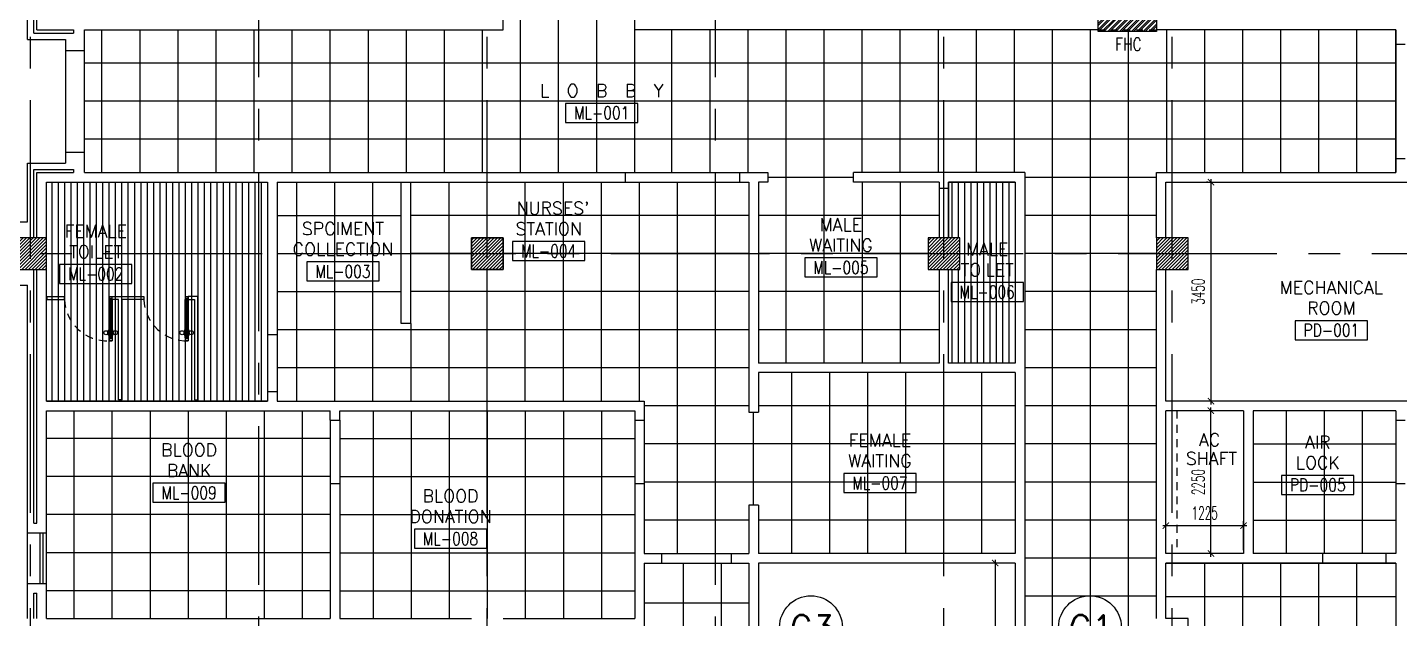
# Model space of a CAD drawing. Extents: x 417820 to 418166, y 43448 to 43632.
# Drawn here: x 417831.41 to 417853.04, y 43498.34 to 43507.66 of the extents above; entities that cross this region are included whole.
import ezdxf
from ezdxf.enums import TextEntityAlignment as Align

# ---------------------------------------------------------------- set-up
doc = ezdxf.new("R2010")
doc.units = 0
doc.header["$MEASUREMENT"] = 0
doc.header["$PDMODE"] = 3
doc.header["$PDSIZE"] = 0.1
for name, pattern in [('CENTERX2', [4, 2.5, -0.5, 0.5, -0.5]), ('HIDDEN', [0.375, 0.25, -0.125]), ('HIDDEN2', [0.1875, 0.125, -0.0625])]:
    doc.linetypes.add(name, pattern=pattern)
doc.layers.get('0').update_dxf_attribs({"linetype": 'CONTINUOUS'})
doc.layers.get('DEFPOINTS').update_dxf_attribs({"linetype": 'CONTINUOUS'})
for name, color, linetype in [('AXES', 11, 'CENTERX2'), ('CEILING', 4, 'CONTINUOUS'), ('ceiling-marker', 6, 'CONTINUOUS'), ('COL', 2, 'CONTINUOUS'), ('DIM', 4, 'CONTINUOUS'), ('DOOR', 11, 'CONTINUOUS'), ('FHC', 2, 'CONTINUOUS'), ('HAT', 8, 'CONTINUOUS'), ('INSUL', 7, 'CONTINUOUS'), ('PART', 9, 'CONTINUOUS'), ('RM-BOX', 11, 'CONTINUOUS'), ('RM-NAME', 11, 'CONTINUOUS'), ('RM-NO', 11, 'CONTINUOUS'), ('SHAFT', 7, 'CONTINUOUS'), ('TXT', 2, 'CONTINUOUS'), ('WALL', 2, 'CONTINUOUS'), ('WIN', 5, 'CONTINUOUS')]:
    doc.layers.add(name, color=color, linetype=linetype)
doc.styles.add('ROMANS', font='ROMANS.shx', dxfattribs={"width": 0.6})
doc.dimstyles.new('STANDARD in', dxfattribs={"dimtxt": 0.2, "dimasz": 0.1, "dimexe": 0.07, "dimexo": 0.05, "dimgap": 0.1, "dimtad": 1, "dimdec": 0, "dimlfac": 1000, "dimzin": 0, "dimdsep": 46, "dimtxsty": 'ROMANS', "dimblk": 'ARCHTICK', "dimcen": 0.05, "dimdle": 0.05, "dimclrd": 4, "dimclre": 4, "dimclrt": 2, "dimadec": 0, "dimazin": 0, "dimtfac": 1, "dimtdec": 0, "dimtmove": 2, "dimatfit": 3, "dimldrblk": 'ARCHTICK', "dimfxl": 0, "dimtolj": 1, "dimtzin": 0, "dimarcsym": 0})

# ---------------------------------------------------------------- blocks, each defined once
blk = doc.blocks.new('RM1')
at = {"layer": 'RM-BOX'}
blk.add_lwpolyline([(570, -200), (-570, -200), (-570, -500), (570, -500)], close=True, dxfattribs=at)
at = {"layer": 'RM-NAME', "style": 'ROMANS'}
for tag, p in [('ROOMNAME1', (0, 324)), ('ROOMNAME2', (0, 0))]:
    blk.add_attdef(tag, text='', height=200, dxfattribs=at).set_placement(p, align=Align.MIDDLE)
at = {"layer": 'RM-NO', "style": 'ROMANS', "width": 0.8}
blk.add_attdef('ROOMNO', text='', height=200, dxfattribs=at).set_placement((0, -350), align=Align.MIDDLE)
blk = doc.blocks.new('*X80')
at = {"color": 0}
for p, q in [((24139, 47951), (24589, 48401)), ((24139, 48004), (24536, 48401)), ((24139, 48057), (24483, 48401)), ((24139, 48110), (24430, 48401)), ((24139, 48163), (24377, 48401)), ((24139, 48216), (24324, 48401)), ((24139, 48269), (24271, 48401)), ((24139, 48322), (24218, 48401)), ((24139, 48375), (24165, 48401)), ((24142, 47901), (24639, 48398)), ((24195, 47901), (24639, 48345)), ((24248, 47901), (24639, 48292)), ((24301, 47901), (24639, 48239)), ((24354, 47901), (24639, 48186)), ((24407, 47901), (24639, 48133)), ((24460, 47901), (24639, 48080)), ((24513, 47901), (24639, 48027)), ((24566, 47901), (24639, 47974)), ((24620, 47901), (24639, 47921))]:
    blk.add_line(p, q, dxfattribs=at)
blk = doc.blocks.new('COL50')
at = {"layer": 'COL'}
blk.add_lwpolyline([(-250, 250), (-250, -250), (250, -250), (250, 250)], close=True, dxfattribs=at)
blk = doc.blocks.new('*X81')
at = {"color": 0}
for p, q in [((31339, 47939), (31802, 48401)), ((31339, 47992), (31749, 48401)), ((31339, 48045), (31696, 48401)), ((31339, 48098), (31643, 48401)), ((31339, 48151), (31590, 48401)), ((31339, 48204), (31537, 48401)), ((31339, 48257), (31483, 48401)), ((31339, 48310), (31430, 48401)), ((31339, 48363), (31377, 48401)), ((31355, 47901), (31839, 48386)), ((31408, 47901), (31839, 48332)), ((31461, 47901), (31839, 48279)), ((31514, 47901), (31839, 48226)), ((31567, 47901), (31839, 48173)), ((31620, 47901), (31839, 48120)), ((31673, 47901), (31839, 48067)), ((31726, 47901), (31839, 48014)), ((31779, 47901), (31839, 47961)), ((31832, 47901), (31839, 47908))]:
    blk.add_line(p, q, dxfattribs=at)
blk = doc.blocks.new('*X96')
at = {"color": 0}
for p, q in [((38539, 47926), (39014, 48401)), ((38539, 47979), (38961, 48401)), ((38539, 48032), (38908, 48401)), ((38539, 48085), (38855, 48401)), ((38539, 48138), (38802, 48401)), ((38539, 48191), (38749, 48401)), ((38539, 48244), (38696, 48401)), ((38539, 48297), (38643, 48401)), ((38539, 48350), (38590, 48401)), ((38567, 47901), (39039, 48373)), ((38620, 47901), (39039, 48320)), ((38673, 47901), (39039, 48267)), ((38726, 47901), (39039, 48214)), ((38779, 47901), (39039, 48161)), ((38832, 47901), (39039, 48108)), ((38885, 47901), (39039, 48055)), ((38938, 47901), (39039, 48002)), ((38991, 47901), (39039, 47949))]:
    blk.add_line(p, q, dxfattribs=at)
blk = doc.blocks.new('*X95')
at = {"color": 0}
for p, q in [((42139, 47920), (42620, 48401)), ((42139, 47973), (42567, 48401)), ((42139, 48026), (42514, 48401)), ((42139, 48079), (42461, 48401)), ((42139, 48132), (42408, 48401)), ((42139, 48185), (42355, 48401)), ((42139, 48238), (42302, 48401)), ((42139, 48291), (42249, 48401)), ((42139, 48344), (42196, 48401)), ((42139, 48397), (42143, 48401)), ((42173, 47901), (42639, 48367)), ((42226, 47901), (42639, 48314)), ((42280, 47901), (42639, 48261)), ((42333, 47901), (42639, 48208)), ((42386, 47901), (42639, 48155)), ((42439, 47901), (42639, 48102)), ((42492, 47901), (42639, 48049)), ((42545, 47901), (42639, 47996)), ((42598, 47901), (42639, 47943))]:
    blk.add_line(p, q, dxfattribs=at)
blk = doc.blocks.new('_ARCHTICK')
at = {"color": 0, "linetype": 'ByBlock', "const_width": 0.15}
blk.add_lwpolyline([(-0.5, -0.5), (0.5, 0.5)], dxfattribs=at)
blk = doc.blocks.new('*D154')
at = {"layer": 'DEFPOINTS', "color": 0}
for p in [(417846.696, 43499.219), (417846.667, 43494.474), (417846.696, 43494.474)]:
    blk.add_point(p, dxfattribs=at)
at = {"layer": 'DIM', "color": 4, "lineweight": -2}
for p, q in [((417846.646, 43499.219), (417846.597, 43499.219)), ((417846.667, 43499.269), (417846.667, 43494.424)), ((417846.646, 43494.474), (417846.597, 43494.474))]:
    blk.add_line(p, q, dxfattribs=at)
at = {"layer": 'DIM', "color": 4, "lineweight": -2, "xscale": 0.1, "yscale": 0.1, "zscale": 0.1}
for p, rotation in [((417846.667, 43499.219), 90), ((417846.667, 43494.474), 270)]:
    blk.add_blockref('_ARCHTICK', p, dxfattribs=dict(at, rotation=rotation))
at = {"layer": 'DIM', "color": 2, "insert": (417846.467, 43496.847), "char_height": 0.2, "attachment_point": 5, "rotation": 90, "style": 'ROMANS'}
blk.add_mtext('\\A1;4745', dxfattribs=at)
blk = doc.blocks.new('*D155')
at = {"layer": 'DEFPOINTS', "color": 0}
for p in [(417850.067, 43505.219), (417850.067, 43501.769), (417850.067, 43501.769)]:
    blk.add_point(p, dxfattribs=at)
at = {"layer": 'DIM', "color": 4, "lineweight": -2}
for p, q in [((417850.017, 43505.219), (417849.997, 43505.219)), ((417850.067, 43505.269), (417850.067, 43501.719)), ((417850.017, 43501.769), (417849.997, 43501.769))]:
    blk.add_line(p, q, dxfattribs=at)
at = {"layer": 'DIM', "color": 4, "lineweight": -2, "xscale": 0.1, "yscale": 0.1, "zscale": 0.1}
for p, rotation in [((417850.067, 43505.219), 90), ((417850.067, 43501.769), 270)]:
    blk.add_blockref('_ARCHTICK', p, dxfattribs=dict(at, rotation=rotation))
at = {"layer": 'DIM', "color": 2, "insert": (417849.867, 43503.494), "char_height": 0.2, "attachment_point": 5, "rotation": 90, "style": 'ROMANS'}
blk.add_mtext('\\A1;3450', dxfattribs=at)
blk = doc.blocks.new('*D156')
at = {"layer": 'DEFPOINTS', "color": 0}
for p in [(417849.357, 43499.807), (417849.357, 43499.369), (417850.582, 43499.369)]:
    blk.add_point(p, dxfattribs=at)
at = {"layer": 'DIM', "color": 4, "lineweight": -2}
for p, q in [((417850.632, 43499.807), (417849.307, 43499.807)), ((417849.357, 43499.419), (417849.357, 43499.877)), ((417850.582, 43499.419), (417850.582, 43499.877))]:
    blk.add_line(p, q, dxfattribs=at)
at = {"layer": 'DIM', "color": 4, "lineweight": -2, "xscale": 0.1, "yscale": 0.1, "zscale": 0.1, "rotation": 180}
blk.add_blockref('_ARCHTICK', (417849.357, 43499.807), dxfattribs=at)
at = {"layer": 'DIM', "color": 4, "lineweight": -2, "xscale": 0.1, "yscale": 0.1, "zscale": 0.1}
blk.add_blockref('_ARCHTICK', (417850.582, 43499.807), dxfattribs=at)
at = {"layer": 'DIM', "color": 2, "insert": (417849.969, 43500.007), "char_height": 0.2, "attachment_point": 5, "style": 'ROMANS'}
blk.add_mtext('\\A1;1225', dxfattribs=at)
blk = doc.blocks.new('*D157')
at = {"layer": 'DEFPOINTS', "color": 0}
for p in [(417850.067, 43501.619), (417850.246, 43501.619), (417850.246, 43499.369)]:
    blk.add_point(p, dxfattribs=at)
at = {"layer": 'DIM', "color": 4, "lineweight": -2}
for p, q in [((417850.196, 43501.619), (417849.997, 43501.619)), ((417850.067, 43499.319), (417850.067, 43501.669)), ((417850.196, 43499.369), (417849.997, 43499.369))]:
    blk.add_line(p, q, dxfattribs=at)
at = {"layer": 'DIM', "color": 4, "lineweight": -2, "xscale": 0.1, "yscale": 0.1, "zscale": 0.1}
for p, rotation in [((417850.067, 43501.619), 90), ((417850.067, 43499.369), 270)]:
    blk.add_blockref('_ARCHTICK', p, dxfattribs=dict(at, rotation=rotation))
at = {"layer": 'DIM', "color": 2, "insert": (417849.867, 43500.494), "char_height": 0.2, "attachment_point": 5, "rotation": 90, "style": 'ROMANS'}
blk.add_mtext('\\A1;2250', dxfattribs=at)

msp = doc.modelspace()

# ---------------------------------------------------------------- hatches: boundary and pattern name
at = {"layer": 'FHC', "linetype": 'ByBlock', "ltscale": 0.3}
h = msp.add_hatch(dxfattribs=at)
h.set_pattern_fill('ANSI32', color=11, scale=175, style=0)
h.set_pattern_definition([(44.999998, (417616.090424, 43476.54332), (-0.046403885, 0.046403882), []), (44.999998, (417616.12136, 43476.54332), (-0.046403885, 0.046403882), [])])
h.paths.add_polyline_path([(417849.2066, 43507.5943), (417849.2066, 43507.7843), (417848.2866, 43507.7843), (417848.2866, 43507.5943)])
h.paths.add_polyline_path([(417848.074, 43507.1732), (417848.074, 43507.594), (417848.3365, 43507.594), (417848.3365, 43507.1732)], flags=9)

# ---------------------------------------------------------------- linework, layer by layer
at = {"layer": 'AXES'}
for p, q in [((417831.4566, 43460.01), (417831.4566, 43538.4875)), ((417838.6566, 43460.01), (417838.6566, 43538.4875)), ((417845.8566, 43460.01), (417845.8566, 43538.4875)), ((417849.4566, 43460.01), (417849.4566, 43538.4875)), ((417835.0566, 43466.8743), (417835.0566, 43525.6943)), ((417842.2566, 43466.8743), (417842.2566, 43525.6943)), ((417820.6052, 43504.0943), (417889.6966, 43504.0943))]:
    msp.add_line(p, q, dxfattribs=at)
at = {"layer": 'CEILING'}
for p, q in [((417839.1816, 43505.3693), (417839.1816, 43508.4327)), ((417839.7816, 43505.3693), (417839.7816, 43508.4327)), ((417840.3816, 43505.3693), (417840.3816, 43508.4327)), ((417832.5816, 43505.3693), (417832.5816, 43507.6193)), ((417833.1816, 43505.3693), (417833.1816, 43507.6193)), ((417833.7816, 43505.3693), (417833.7816, 43507.6193)), ((417834.3816, 43505.3693), (417834.3816, 43507.6193)), ((417834.9816, 43505.3693), (417834.9816, 43507.6193)), ((417835.5816, 43505.3693), (417835.5816, 43507.6193)), ((417836.1816, 43505.3693), (417836.1816, 43507.6193)), ((417836.7816, 43505.3693), (417836.7816, 43507.6193)), ((417837.3816, 43505.3693), (417837.3816, 43507.6193)), ((417837.9816, 43505.3693), (417837.9816, 43507.6193)), ((417838.5816, 43505.3693), (417838.5816, 43507.6193)), ((417840.9816, 43505.3693), (417840.9816, 43507.6193)), ((417841.5691, 43505.3693), (417841.5691, 43507.6193)), ((417842.1691, 43505.3693), (417842.1691, 43507.6193)), ((417842.7691, 43505.3693), (417842.7691, 43507.6193)), ((417843.3691, 43502.3693), (417843.3691, 43507.6193)), ((417843.9691, 43502.3693), (417843.9691, 43507.6193)), ((417844.5691, 43505.3693), (417844.5691, 43507.6193)), ((417845.1691, 43505.3693), (417845.1691, 43507.6193)), ((417845.7691, 43505.3693), (417845.7691, 43507.6193)), ((417846.3691, 43505.3693), (417846.3691, 43507.6193)), ((417846.9691, 43505.3693), (417846.9691, 43507.6193)), ((417847.5691, 43488.7243), (417847.5691, 43507.6193)), ((417848.1691, 43488.7243), (417848.1691, 43507.6193)), ((417848.7691, 43488.7243), (417848.7691, 43507.6193)), ((417849.3691, 43505.3693), (417849.3691, 43507.6193)), ((417849.9691, 43505.3693), (417849.9691, 43507.6193)), ((417850.5691, 43505.3693), (417850.5691, 43507.6193)), ((417851.1691, 43505.3693), (417851.1691, 43507.6193)), ((417851.7691, 43505.3693), (417851.7691, 43507.6193)), ((417852.3691, 43505.3693), (417852.3691, 43507.6193)), ((417852.9816, 43507.6193), (417852.9816, 43505.3693)), ((417852.9816, 43507.0943), (417832.3066, 43507.0943)), ((417852.9816, 43506.4943), (417832.3066, 43506.4943)), ((417852.9816, 43505.8943), (417832.3066, 43505.8943)), ((417831.7917, 43505.2193), (417831.7917, 43501.7693)), ((417831.8917, 43505.2193), (417831.8917, 43501.7693)), ((417831.9917, 43505.2193), (417831.9917, 43501.7693)), ((417832.0917, 43505.2193), (417832.0917, 43501.7693)), ((417832.1917, 43505.2193), (417832.1917, 43501.7693)), ((417832.2917, 43505.2193), (417832.2917, 43501.7693)), ((417832.3917, 43505.2193), (417832.3917, 43501.7693)), ((417832.4917, 43505.2193), (417832.4917, 43501.7693)), ((417832.5917, 43505.2193), (417832.5917, 43501.7693)), ((417832.6917, 43505.2193), (417832.6917, 43501.7693)), ((417832.7917, 43505.2193), (417832.7917, 43501.7693)), ((417832.8917, 43505.2193), (417832.8917, 43501.7693)), ((417832.9917, 43505.2193), (417832.9917, 43501.7693)), ((417833.0917, 43505.2193), (417833.0917, 43501.7693)), ((417833.1917, 43505.2193), (417833.1917, 43501.7693)), ((417833.2917, 43505.2193), (417833.2917, 43501.7693)), ((417833.3917, 43505.2193), (417833.3917, 43501.7693)), ((417833.4917, 43505.2193), (417833.4917, 43501.7693)), ((417833.5917, 43505.2193), (417833.5917, 43501.7693)), ((417833.6917, 43505.2193), (417833.6917, 43501.7693)), ((417833.7917, 43505.2193), (417833.7917, 43501.7693)), ((417833.8917, 43505.2193), (417833.8917, 43501.7693)), ((417833.9917, 43505.2193), (417833.9917, 43501.7693)), ((417834.0917, 43505.2193), (417834.0917, 43501.7693)), ((417834.1917, 43505.2193), (417834.1917, 43501.7693)), ((417834.2917, 43505.2193), (417834.2917, 43501.7693)), ((417834.3917, 43505.2193), (417834.3917, 43501.7693)), ((417834.4917, 43505.2193), (417834.4917, 43501.7693)), ((417834.5917, 43505.2193), (417834.5917, 43501.7693)), ((417834.6917, 43505.2193), (417834.6917, 43501.7693)), ((417834.7917, 43505.2193), (417834.7917, 43501.7693)), ((417834.8917, 43505.2193), (417834.8917, 43501.7693)), ((417834.9917, 43505.2193), (417834.9917, 43501.7693)), ((417835.0917, 43505.2193), (417835.0917, 43501.7693)), ((417835.6491, 43505.2193), (417835.6491, 43501.7693)), ((417836.2491, 43505.2193), (417836.2491, 43501.7693)), ((417836.8491, 43505.2193), (417836.8491, 43501.7693)), ((417838.0566, 43501.7693), (417838.0566, 43505.2193)), ((417838.6566, 43504.3443), (417838.6566, 43505.2193)), ((417839.2566, 43501.7693), (417839.2566, 43505.2193)), ((417839.8566, 43501.7693), (417839.8566, 43505.2193)), ((417840.4566, 43501.7693), (417840.4566, 43505.2193)), ((417841.0566, 43501.7693), (417841.0566, 43505.2193)), ((417841.6566, 43499.3693), (417841.6566, 43505.2193)), ((417842.2566, 43499.3693), (417842.2566, 43505.2193)), ((417844.4321, 43505.2943), (417843.0816, 43505.2943)), ((417844.5691, 43505.2193), (417844.5691, 43502.3693)), ((417845.1691, 43505.2193), (417845.1691, 43502.3693)), ((417845.9816, 43505.2193), (417845.9816, 43504.3443)), ((417846.0816, 43505.2193), (417846.0816, 43504.3443)), ((417846.1816, 43505.2193), (417846.1816, 43502.3693)), ((417846.1816, 43505.2193), (417846.1816, 43502.3693)), ((417846.2816, 43505.2193), (417846.2816, 43502.3693)), ((417846.3816, 43505.2193), (417846.3816, 43502.3693)), ((417846.4816, 43505.2193), (417846.4816, 43502.3693)), ((417846.5816, 43505.2193), (417846.5816, 43502.3693)), ((417846.6816, 43505.2193), (417846.6816, 43502.3693)), ((417846.7816, 43505.2193), (417846.7816, 43502.3693)), ((417846.8816, 43505.2193), (417846.8816, 43502.3693)), ((417849.2066, 43505.2943), (417847.1316, 43505.2943)), ((417835.3417, 43504.6943), (417837.2991, 43504.6943)), ((417842.7816, 43504.6943), (417837.4491, 43504.6943)), ((417845.7816, 43504.6943), (417842.9316, 43504.6943)), ((417849.2066, 43504.6943), (417847.1316, 43504.6943)), ((417835.3417, 43504.0943), (417837.2991, 43504.0943)), ((417838.4066, 43504.0943), (417837.4491, 43504.0943)), ((417842.7816, 43504.0943), (417838.9066, 43504.0943)), ((417845.6066, 43504.0943), (417842.9316, 43504.0943)), ((417849.2066, 43504.0943), (417847.1316, 43504.0943)), ((417838.6566, 43501.7693), (417838.6566, 43503.8443)), ((417845.9816, 43503.8443), (417845.9816, 43502.3693)), ((417846.0816, 43503.8443), (417846.0816, 43502.3693)), ((417835.3417, 43503.4943), (417837.2991, 43503.4943)), ((417842.7816, 43503.4943), (417837.4491, 43503.4943)), ((417845.7816, 43503.4943), (417842.9316, 43503.4943)), ((417849.2066, 43503.4943), (417847.1316, 43503.4943)), ((417842.7816, 43502.8943), (417835.3417, 43502.8943)), ((417837.4491, 43502.9943), (417837.4491, 43501.7693)), ((417845.7816, 43502.8943), (417842.9316, 43502.8943)), ((417849.2066, 43502.8943), (417847.1316, 43502.8943)), ((417842.7816, 43502.2943), (417835.3417, 43502.2943)), ((417843.4566, 43499.3693), (417843.4566, 43502.2193)), ((417844.0566, 43499.3693), (417844.0566, 43502.2193)), ((417844.6566, 43499.3693), (417844.6566, 43502.2193)), ((417845.2566, 43499.3693), (417845.2566, 43502.2193)), ((417845.8566, 43499.3693), (417845.8566, 43502.2193)), ((417846.4566, 43499.3693), (417846.4566, 43502.2193)), ((417849.2066, 43502.2943), (417847.1316, 43502.2943)), ((417832.1441, 43498.3443), (417832.1441, 43501.6193)), ((417832.7441, 43498.3443), (417832.7441, 43501.6193)), ((417833.3441, 43498.3443), (417833.3441, 43501.6193)), ((417833.9441, 43498.3443), (417833.9441, 43501.6193)), ((417834.5441, 43498.3443), (417834.5441, 43501.6193)), ((417835.1441, 43498.3443), (417835.1441, 43501.6193)), ((417835.7441, 43498.3443), (417835.7441, 43501.6193)), ((417836.8566, 43501.6193), (417836.8566, 43498.3443)), ((417837.4566, 43501.6193), (417837.4566, 43498.3443)), ((417838.0566, 43501.6193), (417838.0566, 43498.3443)), ((417838.6566, 43501.6193), (417838.6566, 43498.3443)), ((417839.2566, 43501.6193), (417839.2566, 43498.3443)), ((417839.8566, 43501.6193), (417839.8566, 43498.3443)), ((417840.4566, 43501.6193), (417840.4566, 43498.3443)), ((417842.7816, 43501.6943), (417841.1316, 43501.6943)), ((417842.7816, 43501.6943), (417841.1316, 43501.6943)), ((417842.8566, 43500.1306), (417842.8566, 43501.5975)), ((417846.9816, 43501.6943), (417842.9316, 43501.6943)), ((417849.2066, 43501.6943), (417847.1316, 43501.6943)), ((417851.2566, 43499.3693), (417851.2566, 43501.6193)), ((417851.8566, 43499.3693), (417851.8566, 43501.6193)), ((417852.4566, 43499.3693), (417852.4566, 43501.6193)), ((417836.1816, 43501.1818), (417831.7066, 43501.1818)), ((417836.3316, 43501.1818), (417840.9816, 43501.1818)), ((417846.9816, 43501.0943), (417841.1316, 43501.0943)), ((417849.2066, 43501.0943), (417847.1316, 43501.0943)), ((417850.7316, 43501.0943), (417852.9816, 43501.0943)), ((417836.1816, 43500.5818), (417831.7066, 43500.5818)), ((417836.3316, 43500.5818), (417840.9816, 43500.5818)), ((417846.9816, 43500.4943), (417841.1316, 43500.4943)), ((417849.2066, 43500.4943), (417847.1316, 43500.4943)), ((417850.7316, 43500.4943), (417852.9816, 43500.4943)), ((417836.1816, 43499.9818), (417831.7066, 43499.9818)), ((417836.3316, 43499.9818), (417840.9816, 43499.9818)), ((417842.7816, 43499.8943), (417841.1316, 43499.8943)), ((417846.9816, 43499.8943), (417842.9316, 43499.8943)), ((417849.2066, 43499.8943), (417847.1316, 43499.8943)), ((417850.7316, 43499.8943), (417852.9816, 43499.8943)), ((417836.1816, 43499.3818), (417831.7066, 43499.3818)), ((417836.3316, 43499.3818), (417840.9816, 43499.3818)), ((417841.7441, 43499.2193), (417841.7441, 43484.9493)), ((417842.3441, 43499.2193), (417842.3441, 43484.9493)), ((417849.2066, 43499.2943), (417847.1316, 43499.2943)), ((417849.9691, 43495.7493), (417849.9691, 43499.2193)), ((417850.5691, 43495.7493), (417850.5691, 43499.2193)), ((417851.1691, 43495.7493), (417851.1691, 43499.2193)), ((417851.7691, 43495.7493), (417851.7691, 43499.2193)), ((417852.3691, 43495.7493), (417852.3691, 43499.2193)), ((417836.1816, 43498.7818), (417831.7066, 43498.7818)), ((417836.3316, 43498.7818), (417840.9816, 43498.7818)), ((417842.7816, 43498.5868), (417841.1316, 43498.5868)), ((417849.2066, 43498.6943), (417847.1316, 43498.6943)), ((417852.9816, 43498.6843), (417849.3566, 43498.6843))]:
    msp.add_line(p, q, dxfattribs=at)
for points in [[(417831.7066, 43505.2193), (417835.1917, 43505.2193), (417835.1917, 43501.7693), (417831.7066, 43501.7693)], [(417845.9316, 43505.2193), (417846.9816, 43505.2193), (417846.9816, 43502.3693), (417845.9316, 43502.3693), (417845.9316, 43503.8443), (417846.1066, 43503.8443), (417846.1066, 43504.3443), (417845.9316, 43504.3443)], [(417838.4066, 43504.3443), (417838.9066, 43504.3443), (417838.9066, 43503.8443), (417838.4066, 43503.8443)], [(417849.3566, 43499.2193), (417852.9816, 43499.2193), (417852.9816, 43495.7493), (417849.3566, 43495.7493), (417849.3566, 43497.8443), (417849.7066, 43497.8443), (417849.7066, 43498.3443), (417849.3566, 43498.3443)]]:
    msp.add_lwpolyline(points, close=True, dxfattribs=at)
at = {"layer": 'ceiling-marker', "color": 2}
for centre in [(417843.7604, 43498.2073), (417848.1592, 43498.2073)]:
    msp.add_circle(centre, 0.4949, dxfattribs=at)
at = {"layer": 'DOOR', "linetype": 'ByBlock'}
for p, q in [((417832.6923, 43503.4193), (417832.6923, 43503.3693)), ((417832.6923, 43503.4193), (417832.7423, 43503.4193)), ((417832.6923, 43502.7693), (417832.6923, 43503.3693)), ((417832.6923, 43503.3693), (417832.7093, 43503.3693)), ((417832.7093, 43503.3693), (417832.7093, 43503.3893)), ((417832.7093, 43503.3893), (417832.7253, 43503.3893)), ((417832.7093, 43503.3693), (417832.7093, 43502.7693)), ((417832.7253, 43503.3893), (417832.7253, 43503.3693)), ((417832.7253, 43503.3693), (417832.7253, 43502.7693)), ((417832.7253, 43503.3693), (417832.7423, 43503.3693)), ((417832.7423, 43503.3693), (417832.7423, 43502.7693)), ((417833.8923, 43503.4193), (417833.8923, 43503.3693)), ((417833.8923, 43503.4193), (417833.9423, 43503.4193)), ((417833.8923, 43502.7693), (417833.8923, 43503.3693)), ((417833.8923, 43503.3693), (417833.9093, 43503.3693)), ((417833.9093, 43503.3693), (417833.9093, 43503.3893)), ((417833.9093, 43503.3893), (417833.9253, 43503.3893)), ((417833.9093, 43503.3693), (417833.9093, 43502.7693)), ((417833.9253, 43503.3893), (417833.9253, 43503.3693)), ((417833.9253, 43503.3693), (417833.9253, 43502.7693)), ((417833.9253, 43503.3693), (417833.9423, 43503.3693)), ((417833.9423, 43503.3693), (417833.9423, 43502.7693)), ((417832.6761, 43502.8143), (417832.6761, 43502.8791)), ((417832.6851, 43502.8791), (417832.6761, 43502.8791)), ((417832.6851, 43502.8143), (417832.6761, 43502.8143)), ((417832.6851, 43502.8917), (417832.6851, 43502.8017)), ((417832.6923, 43502.8917), (417832.6851, 43502.8917)), ((417832.6851, 43502.8143), (417832.6851, 43502.8791)), ((417832.7423, 43502.8917), (417832.7495, 43502.8917)), ((417832.7495, 43502.8917), (417832.7495, 43502.8017)), ((417832.7495, 43502.8143), (417832.7495, 43502.8791)), ((417832.7495, 43502.8791), (417832.7585, 43502.8791)), ((417832.7495, 43502.8143), (417832.7585, 43502.8143)), ((417832.7585, 43502.8143), (417832.7585, 43502.8791)), ((417833.8761, 43502.8143), (417833.8761, 43502.8791)), ((417833.8851, 43502.8791), (417833.8761, 43502.8791)), ((417833.8851, 43502.8143), (417833.8761, 43502.8143)), ((417833.8851, 43502.8917), (417833.8851, 43502.8017)), ((417833.8923, 43502.8917), (417833.8851, 43502.8917)), ((417833.8851, 43502.8143), (417833.8851, 43502.8791)), ((417833.9423, 43502.8917), (417833.9495, 43502.8917)), ((417833.9495, 43502.8917), (417833.9495, 43502.8017)), ((417833.9495, 43502.8143), (417833.9495, 43502.8791)), ((417833.9495, 43502.8791), (417833.9585, 43502.8791)), ((417833.9495, 43502.8143), (417833.9585, 43502.8143)), ((417833.9585, 43502.8143), (417833.9585, 43502.8791)), ((417832.6923, 43502.8017), (417832.6851, 43502.8017)), ((417832.6923, 43502.7693), (417832.6923, 43502.7193)), ((417832.7093, 43502.7693), (417832.6923, 43502.7693)), ((417832.6923, 43502.7193), (417832.7423, 43502.7193)), ((417832.7423, 43502.7193), (417832.6923, 43502.7193)), ((417832.7093, 43502.7693), (417832.7093, 43502.7493)), ((417832.7253, 43502.7493), (417832.7093, 43502.7493)), ((417832.7253, 43502.7693), (417832.7253, 43502.7493)), ((417832.7423, 43502.7693), (417832.7253, 43502.7693)), ((417832.7423, 43502.8017), (417832.7495, 43502.8017)), ((417832.7423, 43502.7693), (417832.7423, 43502.7193)), ((417833.8923, 43502.8017), (417833.8851, 43502.8017)), ((417833.8923, 43502.7693), (417833.8923, 43502.7193)), ((417833.9093, 43502.7693), (417833.8923, 43502.7693)), ((417833.8923, 43502.7193), (417833.9423, 43502.7193)), ((417833.9423, 43502.7193), (417833.8923, 43502.7193)), ((417833.9093, 43502.7693), (417833.9093, 43502.7493)), ((417833.9253, 43502.7493), (417833.9093, 43502.7493)), ((417833.9253, 43502.7693), (417833.9253, 43502.7493)), ((417833.9423, 43502.7693), (417833.9253, 43502.7693)), ((417833.9423, 43502.8017), (417833.9495, 43502.8017)), ((417833.9423, 43502.7693), (417833.9423, 43502.7193))]:
    msp.add_line(p, q, dxfattribs=at)
at = {"layer": 'DOOR', "color": 0, "linetype": 'ByBlock'}
for p, q in [((417832.7423, 43503.3693), (417832.7423, 43503.4193)), ((417833.9423, 43503.3693), (417833.9423, 43503.4193))]:
    msp.add_line(p, q, dxfattribs=at)
at = {"layer": 'DOOR', "linetype": 'ByBlock'}
for centre in [(417832.6437, 43502.8467), (417832.7908, 43502.8467), (417833.8437, 43502.8467), (417833.9908, 43502.8467)]:
    msp.add_circle(centre, 0.0324, dxfattribs=at)
at = {"layer": 'DOOR', "linetype": 'HIDDEN', "ltscale": 0.5}
for centre in [(417832.6673, 43503.3943), (417833.9173, 43503.3943)]:
    msp.add_arc(centre, 0.6755, 182.1211, 272.1211, dxfattribs=at)
at = {"layer": 'FHC', "linetype": 'ByBlock', "ltscale": 0.3}
for p, q in [((417848.2866, 43507.5943), (417848.2866, 43507.7843)), ((417849.2066, 43507.5943), (417848.2866, 43507.5943)), ((417849.2066, 43507.7843), (417849.2066, 43507.5943))]:
    msp.add_line(p, q, dxfattribs=at)
at = {"layer": 'INSUL'}
for p, q in [((417831.5066, 43507.5693), (417831.5066, 43509.5443)), ((417831.5566, 43507.6193), (417831.5566, 43509.5443)), ((417831.5566, 43507.6193), (417832.1316, 43507.6193)), ((417832.1316, 43507.6193), (417832.1316, 43507.5693)), ((417831.5066, 43507.5693), (417832.1316, 43507.5693)), ((417831.5066, 43504.3443), (417831.5066, 43505.4193)), ((417831.5066, 43505.4193), (417832.1316, 43505.4193)), ((417832.1316, 43505.4193), (417832.1316, 43505.3693)), ((417831.5566, 43504.3443), (417831.5566, 43505.3693)), ((417831.5566, 43505.3693), (417832.1316, 43505.3693)), ((417831.5066, 43499.8443), (417831.5066, 43503.8443)), ((417831.5566, 43499.8443), (417831.5566, 43503.8443)), ((417831.5066, 43499.8443), (417831.5566, 43499.8443)), ((417831.5066, 43498.7443), (417831.5566, 43498.7443)), ((417831.5066, 43498.3443), (417831.5066, 43498.7443)), ((417831.5566, 43498.3443), (417831.5566, 43498.7443))]:
    msp.add_line(p, q, dxfattribs=at)
at = {"layer": 'PART'}
msp.add_line((417831.9923, 43503.3693), (417831.9923, 43503.4193), dxfattribs=at)
msp.add_lwpolyline([(417831.9923, 43503.4173), (417831.9923, 43503.3673), (417831.7153, 43503.3673), (417831.7153, 43503.4173)], close=True, dxfattribs=at)
for points in [[(417833.2423, 43503.4193), (417833.2423, 43503.3693), (417832.8923, 43503.3693), (417832.8923, 43501.7923), (417832.8423, 43501.7923), (417832.8423, 43503.3693), (417832.7423, 43503.3693), (417832.7423, 43503.4193), (417833.2423, 43503.4193)], [(417833.9423, 43503.4193), (417833.9423, 43503.3693), (417834.0423, 43503.3693), (417834.0423, 43501.7923), (417834.0923, 43501.7923), (417834.0923, 43503.4193), (417833.9423, 43503.4193)]]:
    msp.add_lwpolyline(points, dxfattribs=at)
at = {"layer": 'SHAFT', "linetype": 'HIDDEN2'}
msp.add_line((417849.5316, 43501.6193), (417849.5316, 43499.3693), dxfattribs=at)
at = {"layer": 'WALL'}
for p, q in [((417831.4066, 43507.4693), (417831.4066, 43509.6943)), ((417838.9066, 43507.6193), (417838.9066, 43508.4327)), ((417840.9816, 43507.6193), (417840.9816, 43508.4327)), ((417848.2866, 43507.6193), (417848.2866, 43507.8293)), ((417849.2066, 43507.8293), (417849.2066, 43507.6193)), ((417832.3066, 43507.6193), (417838.9066, 43507.6193)), ((417832.3066, 43507.2943), (417832.3066, 43507.6193)), ((417848.2866, 43507.6193), (417840.9816, 43507.6193)), ((417852.9816, 43507.6193), (417849.2066, 43507.6193)), ((417852.9816, 43507.3943), (417852.9816, 43507.6193)), ((417831.4066, 43507.4693), (417832.0066, 43507.4693)), ((417832.0066, 43507.4693), (417832.0066, 43507.2943)), ((417852.9816, 43507.3943), (417853.1316, 43507.3943)), ((417852.9816, 43505.3693), (417852.9816, 43507.3943)), ((417832.0066, 43507.2943), (417832.3066, 43507.2943)), ((417832.0066, 43507.2943), (417832.0066, 43505.5193)), ((417832.3066, 43505.3693), (417832.3066, 43507.2943)), ((417832.0066, 43505.6943), (417832.3066, 43505.6943)), ((417831.4066, 43504.5943), (417831.4066, 43505.5193)), ((417831.4066, 43505.5193), (417832.0066, 43505.5193)), ((417852.9816, 43505.5943), (417853.1316, 43505.5943)), ((417831.7066, 43504.3443), (417831.7066, 43505.2193)), ((417831.7066, 43505.2193), (417835.1917, 43505.2193)), ((417832.3066, 43505.3693), (417842.6316, 43505.3693)), ((417835.1917, 43505.2193), (417835.1917, 43501.9193)), ((417835.3417, 43505.2193), (417835.3417, 43501.9193)), ((417835.3417, 43505.2193), (417842.6316, 43505.2193)), ((417837.2991, 43502.9943), (417837.2991, 43505.2193)), ((417837.4491, 43502.9943), (417837.4491, 43505.2193)), ((417840.8316, 43505.3693), (417840.8316, 43505.2193)), ((417842.6316, 43505.3693), (417842.6316, 43505.2193)), ((417842.6316, 43505.3693), (417843.0816, 43505.3693)), ((417842.6316, 43505.2193), (417842.7816, 43505.2193)), ((417842.7816, 43505.2193), (417842.7816, 43501.5975)), ((417842.9316, 43505.2193), (417842.9316, 43502.3693)), ((417843.0816, 43505.2193), (417842.9316, 43505.2193)), ((417843.0816, 43505.3693), (417843.0816, 43505.2193)), ((417847.1316, 43505.3693), (417844.4321, 43505.3693)), ((417844.4321, 43505.2193), (417844.4321, 43505.3693)), ((417845.7816, 43505.2193), (417844.4321, 43505.2193)), ((417845.7816, 43505.2193), (417845.7816, 43504.3443)), ((417846.9816, 43505.2193), (417845.9316, 43505.2193)), ((417845.9316, 43505.2193), (417845.9316, 43504.3443)), ((417846.9816, 43505.2193), (417846.9816, 43502.3693)), ((417847.1316, 43505.3693), (417847.1316, 43494.4943)), ((417849.2066, 43504.3443), (417849.2066, 43505.3693)), ((417849.2066, 43505.3693), (417852.9816, 43505.3693)), ((417849.3566, 43504.3443), (417849.3566, 43505.2193)), ((417849.3566, 43505.2193), (417855.2316, 43505.2193)), ((417845.9316, 43505.1193), (417845.7816, 43505.1193)), ((417831.2057, 43504.5943), (417831.4066, 43504.5943)), ((417831.7066, 43501.7693), (417831.7066, 43503.8443)), ((417845.7816, 43503.8443), (417845.7816, 43502.3693)), ((417845.9316, 43502.3693), (417845.9316, 43503.8443)), ((417849.2066, 43498.3443), (417849.2066, 43503.8443)), ((417849.3566, 43501.7693), (417849.3566, 43503.8443)), ((417831.2057, 43503.5943), (417831.4066, 43503.5943)), ((417831.4066, 43499.6943), (417831.4066, 43503.5943)), ((417835.1917, 43502.8193), (417835.3417, 43502.8193)), ((417837.4491, 43502.9943), (417837.2991, 43502.9943)), ((417845.7816, 43502.3693), (417842.9316, 43502.3693)), ((417846.9816, 43502.2193), (417842.9316, 43502.2193)), ((417842.9316, 43502.2193), (417842.9316, 43501.5975)), ((417846.9816, 43502.3693), (417845.9316, 43502.3693)), ((417846.9816, 43502.2193), (417846.9816, 43499.3693)), ((417831.7066, 43501.7693), (417835.1917, 43501.7693)), ((417835.1917, 43501.9193), (417835.3417, 43501.9193)), ((417835.1917, 43501.9193), (417835.1917, 43501.7693)), ((417835.3417, 43501.9193), (417835.3417, 43501.7693)), ((417835.3417, 43501.7693), (417841.1316, 43501.7693)), ((417841.1316, 43501.7693), (417841.1316, 43501.4693)), ((417855.3816, 43501.7693), (417849.3566, 43501.7693)), ((417831.7066, 43501.6193), (417836.1816, 43501.6193)), ((417831.7066, 43499.6943), (417831.7066, 43501.6193)), ((417836.1816, 43501.4693), (417836.1816, 43501.6193)), ((417836.3316, 43501.6193), (417840.9816, 43501.6193)), ((417836.3316, 43501.4693), (417836.3316, 43501.6193)), ((417840.9816, 43501.6193), (417840.9816, 43501.4693)), ((417842.7816, 43501.5975), (417842.9316, 43501.5975)), ((417849.3566, 43499.3693), (417849.3566, 43501.6193)), ((417850.5816, 43501.6193), (417849.3566, 43501.6193)), ((417850.5816, 43501.6193), (417850.5816, 43499.3693)), ((417852.9816, 43501.6193), (417850.7316, 43501.6193)), ((417850.7316, 43501.6193), (417850.7316, 43499.3693)), ((417852.9816, 43501.6193), (417852.9816, 43501.4693)), ((417836.1816, 43501.4693), (417836.3316, 43501.4693)), ((417836.1816, 43501.4693), (417836.1816, 43498.3443)), ((417836.3316, 43501.4693), (417836.3316, 43498.3443)), ((417840.9816, 43501.4693), (417841.1316, 43501.4693)), ((417840.9816, 43501.4693), (417840.9816, 43498.3443)), ((417841.1316, 43501.4693), (417841.1316, 43499.3693)), ((417852.9816, 43501.4693), (417853.1316, 43501.4693)), ((417852.9816, 43501.4693), (417852.9816, 43499.3693)), ((417836.1816, 43500.4693), (417836.3316, 43500.4693)), ((417840.9816, 43500.4693), (417841.1316, 43500.4693)), ((417852.9816, 43500.4693), (417853.1316, 43500.4693)), ((417842.9316, 43500.1306), (417842.7816, 43500.1306)), ((417842.7816, 43500.1306), (417842.7816, 43499.3693)), ((417842.9316, 43500.1306), (417842.9316, 43499.3693)), ((417831.4066, 43499.6943), (417831.7066, 43499.6943)), ((417841.1316, 43499.3943), (417841.1316, 43499.3693)), ((417841.1316, 43499.3693), (417841.4066, 43499.3693)), ((417841.4066, 43499.2193), (417841.4066, 43499.3693)), ((417841.4066, 43499.3693), (417842.7816, 43499.3693)), ((417842.5066, 43499.2193), (417842.5066, 43499.3693)), ((417846.9816, 43499.3693), (417842.9316, 43499.3693)), ((417850.5816, 43499.3693), (417849.3566, 43499.3693)), ((417852.8316, 43499.3693), (417850.7316, 43499.3693)), ((417851.8316, 43499.2193), (417851.8316, 43499.3693)), ((417852.8316, 43499.2193), (417852.8316, 43499.3693)), ((417852.9816, 43499.3693), (417852.8316, 43499.3693)), ((417841.1316, 43499.2193), (417841.1316, 43497.8693)), ((417841.1316, 43499.2193), (417841.4066, 43499.2193)), ((417841.4066, 43499.2193), (417842.7816, 43499.2193)), ((417842.7816, 43499.2193), (417842.7816, 43496.5193)), ((417842.9316, 43499.2193), (417842.9316, 43496.5193)), ((417846.9816, 43499.2193), (417842.9316, 43499.2193)), ((417846.9816, 43499.2193), (417846.9816, 43494.4943)), ((417852.8316, 43499.2193), (417849.3566, 43499.2193)), ((417849.3566, 43498.3443), (417849.3566, 43499.2193)), ((417852.9816, 43499.2193), (417852.8316, 43499.2193)), ((417852.9816, 43499.2193), (417852.9816, 43497.7145)), ((417831.4066, 43498.8943), (417831.7066, 43498.8943)), ((417831.4066, 43498.3443), (417831.4066, 43498.8943)), ((417831.7066, 43498.3443), (417831.7066, 43498.8943)), ((417831.7066, 43498.3443), (417836.1816, 43498.3443)), ((417836.3316, 43498.3443), (417838.4066, 43498.3443)), ((417838.9066, 43498.3443), (417840.9816, 43498.3443))]:
    msp.add_line(p, q, dxfattribs=at)
at = {"layer": 'WALL', "color": 250, "linetype": 'HIDDEN', "ltscale": 0.25}
msp.add_line((417848.2917, 43507.6193), (417849.2019, 43507.6193), dxfattribs=at)
at = {"layer": 'WIN'}
for p, q in [((417831.4066, 43498.8943), (417831.4066, 43499.6943)), ((417831.6066, 43498.8943), (417831.6066, 43499.6943)), ((417831.6566, 43498.8943), (417831.6566, 43499.6943)), ((417831.7066, 43498.8943), (417831.7066, 43499.6943))]:
    msp.add_line(p, q, dxfattribs=at)

# ---------------------------------------------------------------- block references
at = {"layer": 'COL', "xscale": 0.001000000047497451, "yscale": 0.0009999999892897904, "zscale": 0.001}
for p in [(417831.4566, 43504.0943), (417838.6566, 43504.0943), (417845.8566, 43504.0943), (417849.4566, 43504.0943)]:
    msp.add_blockref('COL50', p, dxfattribs=at)
at = {"layer": 'HAT', "xscale": 0.001000000047497451, "yscale": 0.0009999999892897904, "zscale": 0.001}
for p, values in [((417839.6252, 43504.485), {'ROOMNO': 'ML-004', 'ROOMNAME2': 'STATION', 'ROOMNAME1': " NURSES'"}), ((417832.4835, 43504.1234), {'ROOMNO': 'ML-002', 'ROOMNAME2': 'TOILET', 'ROOMNAME1': 'FEMALE'}), ((417836.3808, 43504.1632), {'ROOMNO': 'ML-003', 'ROOMNAME2': 'COLLECTION', 'ROOMNAME1': 'SPCIMENT'}), ((417844.2323, 43504.226), {'ROOMNO': 'ML-005', 'ROOMNAME2': 'WAITING', 'ROOMNAME1': 'MALE'}), ((417846.5393, 43503.838), {'ROOMNO': 'ML-006', 'ROOMNAME2': 'TOILET', 'ROOMNAME1': 'MALE'}), ((417851.9659, 43503.2364), {'ROOMNO': 'PD-001', 'ROOMNAME2': 'ROOM', 'ROOMNAME1': 'MECHANICAL'}), ((417833.9554, 43500.6762), {'ROOMNO': 'ML-009', 'ROOMNAME2': 'BANK', 'ROOMNAME1': 'BLOOD'}), ((417844.8473, 43500.8288), {'ROOMNO': 'ML-007', 'ROOMNAME2': 'WAITING', 'ROOMNAME1': 'FEMALE'}), ((417851.7523, 43500.7989), {'ROOMNO': 'PD-005', 'ROOMNAME2': 'LOCK', 'ROOMNAME1': 'AIR'}), ((417838.0774, 43499.9518), {'ROOMNO': 'ML-008', 'ROOMNAME2': 'DONATION', 'ROOMNAME1': 'BLOOD'})]:
    msp.add_blockref('RM1', p, dxfattribs=at).add_auto_attribs(values)
for name in ['*X80', '*X81', '*X96', '*X95']:
    msp.add_blockref(name, (417807.0674, 43455.9433), dxfattribs=at)
at = {"layer": 'WALL', "xscale": 0.001000000047497451, "yscale": 0.0009999999892897904, "zscale": 0.001}
msp.add_blockref('RM1', (417840.4615, 43506.6611), dxfattribs=at).add_auto_attribs({'ROOMNO': 'ML-001', 'ROOMNAME2': 'L  O  B  B  Y'})

# ---------------------------------------------------------------- texts
at = {"layer": 'SHAFT', "style": 'ROMANS', "width": 0.8}
msp.add_text('FHC', height=0.2, dxfattribs=at).set_placement((417848.5573, 43507.2919))
at = {"layer": 'SHAFT', "style": 'ROMANS'}
for s, p in [('AC', (417850.0473, 43501.1611)), ('SHAFT', (417850.0751, 43500.8666))]:
    msp.add_text(s, height=0.2, dxfattribs=at).set_placement(p, align=Align.MIDDLE)
at = {"layer": 'TXT', "color": 6, "style": 'ROMANS'}
for s, p in [('C3', (417843.426, 43497.9949)), ('C1', (417847.8248, 43497.9949))]:
    msp.add_text(s, height=0.4, dxfattribs=at).set_placement(p)

# ---------------------------------------------------------------- dimensions: what is measured, and where the dimension line sits
at = {"layer": 'DIM'}
for base, p1, p2, picture, middle in [((417850.0673, 43501.7693), (417850.0673, 43505.2193), (417850.0673, 43501.7693), '*D155', (417849.8673, 43503.4943)), ((417850.0673, 43501.6193), (417850.2457, 43499.3693), (417850.2457, 43501.6193), '*D157', (417849.8673, 43500.4943)), ((417846.6671, 43494.4743), (417846.6964, 43499.2193), (417846.6964, 43494.4743), '*D154', (417846.4671, 43496.8468))]:
    dim = msp.add_linear_dim(base=base, p1=p1, p2=p2, angle=90, dimstyle='STANDARD in', dxfattribs=at)
    dim.commit()
    dim.dimension.update_dxf_attribs({"geometry": picture, "text_midpoint": middle})
dim = msp.add_linear_dim(base=(417849.3566, 43499.807), p1=(417850.5816, 43499.3693), p2=(417849.3566, 43499.3693), dimstyle='STANDARD in', dxfattribs=at)
dim.commit()
dim.dimension.update_dxf_attribs({"geometry": '*D156', "text_midpoint": (417849.9691, 43500.007)})

doc.saveas('drawing.dxf')
